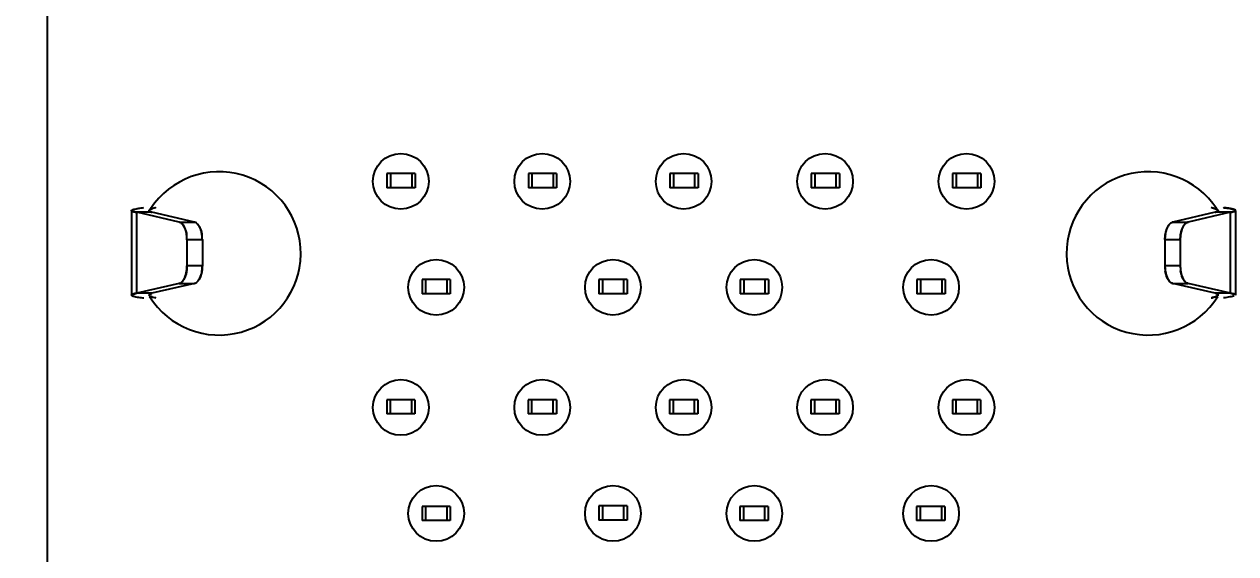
# Model space of a CAD drawing. Header units: millimetres. Extents: x 15 to 418, y 12 to 300.
# Drawn here: x 310.46 to 327.59, y 131.8 to 139.3 of the extents above; entities that cross this region are included whole.
import ezdxf

# ---------------------------------------------------------------- set-up
doc = ezdxf.new("R2010")
doc.units = ezdxf.units.MM
doc.header["$LTSCALE"] = 23.1
doc.layers.get('0').update_dxf_attribs({"linetype": 'CONTINUOUS'})
doc.styles.get("Standard").update_dxf_attribs({"font": 'txt', "width": 0.8})
doc.dimstyles.new('DIMSTYLE_1', dxfattribs={"dimtxt": 4, "dimasz": 4, "dimexe": 0.5, "dimexo": 0.0625, "dimgap": 1, "dimtad": 0, "dimtih": 1, "dimtoh": 1, "dimdsep": 46, "dimtxsty": 'Standard', "dimblk": '_FILLED', "dimblk1": '_FILLED', "dimblk2": '_FILLED', "dimcen": 0.09, "dimadec": 0, "dimazin": 0, "dimtp": 0.01, "dimtm": 0.01, "dimtfac": 1, "dimtofl": 0, "dimtmove": 0, "dimatfit": 3, "dimldrblk": '_FILLED', "dimfxl": 0, "dimtolj": 1, "dimarcsym": 0})

# ---------------------------------------------------------------- blocks, each defined once
blk = doc.blocks.new('_FILLED')
at = {"color": 0, "linetype": 'ByBlock'}
blk.add_solid([(0, 0), (-1, 0.25), (-1, -0.25)], dxfattribs=at)
blk = doc.blocks.new('*D12')
at = {"color": 2, "linetype": 'Continuous', "transparency": 16777216}
for p, q in [((321.223, 154.522), (299.278, 154.522)), ((299.778, 154.522), (299.778, 138.947)), ((299.778, 123.372), (299.778, 138.947)), ((313.723, 123.372), (299.278, 123.372))]:
    blk.add_line(p, q, dxfattribs=at)
at = {"color": 2, "linetype": 'Continuous', "transparency": 16777216, "xscale": 4, "yscale": 4, "zscale": 4}
for p, rotation in [((299.778, 154.522), 90), ((299.778, 123.372), 270)]:
    blk.add_blockref('_FILLED', p, dxfattribs=dict(at, rotation=rotation))

msp = doc.modelspace()

# ---------------------------------------------------------------- linework, layer by layer
at = {"color": 7, "linetype": 'Continuous'}
for p, q in [((310.786, 126.372), (310.786, 205.372)), ((315.986, 137.181), (315.586, 137.181)), ((315.586, 137.181), (315.586, 136.981)), ((315.636, 137.181), (315.636, 136.981)), ((315.936, 137.181), (315.936, 136.981)), ((315.986, 137.181), (315.986, 136.981)), ((317.986, 137.181), (317.586, 137.181)), ((317.586, 137.181), (317.586, 136.981)), ((317.636, 137.181), (317.636, 136.981)), ((317.936, 137.181), (317.936, 136.981)), ((317.986, 137.181), (317.986, 136.981)), ((319.986, 137.181), (319.586, 137.181)), ((319.586, 137.181), (319.586, 136.981)), ((319.636, 137.181), (319.636, 136.981)), ((319.936, 137.181), (319.936, 136.981)), ((319.986, 137.181), (319.986, 136.981)), ((321.986, 137.181), (321.586, 137.181)), ((321.586, 137.181), (321.586, 136.981)), ((321.636, 137.181), (321.636, 136.981)), ((321.936, 137.181), (321.936, 136.981)), ((321.986, 137.181), (321.986, 136.981)), ((323.986, 137.181), (323.586, 137.181)), ((323.586, 137.181), (323.586, 136.981)), ((323.636, 137.181), (323.636, 136.981)), ((323.936, 137.181), (323.936, 136.981)), ((323.986, 137.181), (323.986, 136.981)), ((315.986, 136.981), (315.586, 136.981)), ((317.986, 136.981), (317.586, 136.981)), ((319.986, 136.981), (319.586, 136.981)), ((321.986, 136.981), (321.586, 136.981)), ((323.986, 136.981), (323.586, 136.981)), ((311.973, 136.66), (311.973, 135.462)), ((312.648, 136.495), (312.047, 136.634)), ((312.263, 136.634), (312.047, 136.634)), ((312.047, 135.488), (312.047, 136.634)), ((312.241, 136.677), (312.234, 136.673)), ((312.234, 136.673), (312.241, 136.677)), ((312.248, 136.68), (312.241, 136.677)), ((312.241, 136.677), (312.248, 136.68)), ((312.864, 136.495), (312.263, 136.634)), ((327.3, 136.634), (326.699, 136.495)), ((327.516, 136.634), (326.916, 136.495)), ((327.516, 136.634), (327.3, 136.634)), ((327.334, 136.67), (327.337, 136.667)), ((327.42, 136.699), (327.415, 136.7)), ((327.415, 136.7), (327.42, 136.699)), ((327.516, 135.488), (327.516, 136.634)), ((312.648, 136.495), (312.864, 136.495)), ((326.699, 136.495), (326.916, 136.495)), ((312.758, 136.247), (312.975, 136.247)), ((312.758, 136.247), (312.758, 135.875)), ((312.975, 136.247), (312.975, 135.875)), ((326.589, 136.247), (326.805, 136.247)), ((326.589, 136.247), (326.589, 135.875)), ((326.805, 136.247), (326.805, 135.875)), ((312.975, 135.875), (312.758, 135.875)), ((326.805, 135.875), (326.589, 135.875)), ((312.648, 135.627), (312.047, 135.488)), ((312.864, 135.627), (312.263, 135.488)), ((312.648, 135.627), (312.864, 135.627)), ((316.482, 135.681), (316.082, 135.681)), ((316.082, 135.681), (316.082, 135.481)), ((316.132, 135.681), (316.132, 135.481)), ((316.432, 135.681), (316.432, 135.481)), ((316.482, 135.681), (316.482, 135.481)), ((318.982, 135.681), (318.582, 135.681)), ((318.582, 135.681), (318.582, 135.481)), ((318.632, 135.681), (318.632, 135.481)), ((318.932, 135.681), (318.932, 135.481)), ((318.982, 135.681), (318.982, 135.481)), ((320.982, 135.681), (320.582, 135.681)), ((320.582, 135.681), (320.582, 135.481)), ((320.632, 135.681), (320.632, 135.481)), ((320.932, 135.681), (320.932, 135.481)), ((320.982, 135.681), (320.982, 135.481)), ((323.482, 135.681), (323.082, 135.681)), ((323.082, 135.681), (323.082, 135.481)), ((323.132, 135.681), (323.132, 135.481)), ((323.432, 135.681), (323.432, 135.481)), ((323.482, 135.681), (323.482, 135.481)), ((326.699, 135.627), (326.916, 135.627)), ((327.3, 135.488), (326.699, 135.627)), ((327.516, 135.488), (326.916, 135.627)), ((312.263, 135.488), (312.047, 135.488)), ((312.243, 135.444), (312.237, 135.447)), ((316.482, 135.481), (316.082, 135.481)), ((318.982, 135.481), (318.582, 135.481)), ((320.982, 135.481), (320.582, 135.481)), ((323.482, 135.481), (323.082, 135.481)), ((327.516, 135.488), (327.3, 135.488)), ((315.982, 133.981), (315.582, 133.981)), ((315.582, 133.981), (315.582, 133.781)), ((315.632, 133.981), (315.632, 133.781)), ((315.932, 133.981), (315.932, 133.781)), ((315.982, 133.981), (315.982, 133.781)), ((317.982, 133.981), (317.582, 133.981)), ((317.582, 133.981), (317.582, 133.781)), ((317.632, 133.981), (317.632, 133.781)), ((317.932, 133.981), (317.932, 133.781)), ((317.982, 133.981), (317.982, 133.781)), ((319.982, 133.981), (319.582, 133.981)), ((319.582, 133.981), (319.582, 133.781)), ((319.632, 133.981), (319.632, 133.781)), ((319.932, 133.981), (319.932, 133.781)), ((319.982, 133.981), (319.982, 133.781)), ((321.982, 133.981), (321.582, 133.981)), ((321.582, 133.981), (321.582, 133.781)), ((321.632, 133.981), (321.632, 133.781)), ((321.932, 133.981), (321.932, 133.781)), ((321.982, 133.981), (321.982, 133.781)), ((323.982, 133.981), (323.582, 133.981)), ((323.582, 133.981), (323.582, 133.781)), ((323.632, 133.981), (323.632, 133.781)), ((323.932, 133.981), (323.932, 133.781)), ((323.982, 133.981), (323.982, 133.781)), ((315.982, 133.781), (315.582, 133.781)), ((317.982, 133.781), (317.582, 133.781)), ((319.982, 133.781), (319.582, 133.781)), ((321.982, 133.781), (321.582, 133.781)), ((323.982, 133.781), (323.582, 133.781)), ((316.482, 132.472), (316.082, 132.472)), ((316.082, 132.472), (316.082, 132.272)), ((316.132, 132.472), (316.132, 132.272)), ((316.432, 132.472), (316.432, 132.272)), ((316.482, 132.472), (316.482, 132.272)), ((318.982, 132.477), (318.582, 132.477)), ((318.582, 132.477), (318.582, 132.277)), ((318.632, 132.477), (318.632, 132.277)), ((318.932, 132.477), (318.932, 132.277)), ((318.982, 132.477), (318.982, 132.277)), ((320.977, 132.472), (320.577, 132.472)), ((320.577, 132.472), (320.577, 132.272)), ((320.627, 132.472), (320.627, 132.272)), ((320.927, 132.472), (320.927, 132.272)), ((320.977, 132.472), (320.977, 132.272)), ((323.477, 132.472), (323.077, 132.472)), ((323.077, 132.472), (323.077, 132.272)), ((323.127, 132.472), (323.127, 132.272)), ((323.427, 132.472), (323.427, 132.272)), ((323.477, 132.472), (323.477, 132.272)), ((318.982, 132.277), (318.582, 132.277)), ((316.482, 132.272), (316.082, 132.272)), ((320.977, 132.272), (320.577, 132.272)), ((323.477, 132.272), (323.077, 132.272))]:
    msp.add_line(p, q, dxfattribs=at)
at = {"color": 6, "linetype": 'Continuous'}
msp.add_line((327.59, 135.462), (327.59, 136.66), dxfattribs=at)
at = {"color": 7, "linetype": 'Continuous'}
for centre in [(315.782, 137.072), (317.782, 137.072), (319.782, 137.072), (321.782, 137.072), (323.782, 137.072), (316.282, 135.572), (318.782, 135.572), (320.782, 135.572), (323.282, 135.572), (315.782, 133.872), (317.782, 133.872), (319.782, 133.872), (321.782, 133.872), (323.782, 133.872), (316.282, 132.372), (318.782, 132.372), (320.782, 132.372), (323.282, 132.372)]:
    msp.add_circle(centre, 0.394, dxfattribs=at)
for centre, radius, start, end in [((313.212, 136.052), 1.156, 211.8402, 146.8693), ((326.352, 136.052), 1.156, 33.0347, 328.227), ((327.022, 135.706), 1.019, 76.8029, 77.3927), ((327.028, 135.734), 0.99, 76.7777, 77.384), ((327.213, 136.899), 0.279, 288.1122, 289.0892), ((327.216, 136.892), 0.271, 288.1262, 289.1308), ((327.362, 137.499), 0.879, 280.1278, 280.4246), ((327.367, 137.468), 0.847, 280.1296, 280.4372), ((327.524, 136.535), 0.145, 71.1257, 72.2929), ((327.586, 136.66), 0.00439, 0.0537, 4.8458), ((312.76, 136.337), 0.198, 30.866, 33.4361), ((327.02, 136.337), 0.198, 146.5639, 149.134), ((312.405, 136.275), 0.35, 16.4125, 18.1704), ((312.274, 136.247), 0.484, 359.9284, 8.3964), ((312.491, 136.247), 0.484, 359.9236, 8.3989), ((327.073, 136.247), 0.484, 171.6036, 180.0716), ((326.941, 136.275), 0.35, 161.8296, 163.5875), ((327.289, 136.247), 0.484, 171.6011, 180.0764), ((312.274, 135.875), 0.484, 351.6011, 0.0764), ((312.491, 135.875), 0.484, 351.6036, 0.0716), ((327.072, 135.875), 0.484, 179.9236, 188.3989), ((327.289, 135.875), 0.484, 179.9284, 188.3964), ((312.622, 135.847), 0.35, 341.8296, 343.5875), ((327.158, 135.847), 0.35, 196.4125, 198.1704), ((312.544, 135.785), 0.198, 326.5639, 329.134), ((326.803, 135.785), 0.198, 210.866, 213.4361), ((312.269, 135.507), 0.0677, 238.8703, 241.416), ((312.269, 135.506), 0.0671, 238.8241, 241.3444), ((327.014, 136.454), 1.058, 282.6132, 282.9367), ((327.02, 136.424), 1.027, 282.6216, 282.9547), ((327.219, 135.24), 0.261, 70.0744, 71.9201), ((327.221, 135.247), 0.254, 70.0103, 71.9064), ((327.358, 134.6), 0.902, 79.7465, 79.8703), ((327.364, 134.632), 0.87, 79.7403, 79.8687)]:
    msp.add_arc(centre, radius, start, end, dxfattribs=at)
for points, knots in [([(311.973, 136.66), (311.973, 136.662), (311.981, 136.669), (311.988, 136.671), (311.994, 136.673)], [0, 0, 0, 0, 0.334356, 1, 1, 1, 1]), ([(311.981, 136.651), (311.98, 136.652), (311.977, 136.654), (311.973, 136.657), (311.973, 136.66)], [0, 0, 0, 0, 0.347351, 1, 1, 1, 1]), ([(311.973, 136.66), (311.973, 136.659), (311.974, 136.655), (311.979, 136.653), (311.982, 136.651)], [0, 0, 0, 0, 0.178771, 1, 1, 1, 1]), ([(312.006, 136.642), (312.004, 136.643), (311.995, 136.645), (311.987, 136.648), (311.981, 136.651)], [0, 0, 0, 0, 0.304557, 1, 1, 1, 1]), ([(311.982, 136.651), (311.983, 136.65), (311.991, 136.647), (312, 136.644), (312.006, 136.642)], [0, 0, 0, 0, 0.195834, 1, 1, 1, 1]), ([(311.994, 136.673), (312.002, 136.676), (312.022, 136.681), (312.043, 136.685), (312.054, 136.687)], [0, 0, 0, 0, 0.425364, 1, 1, 1, 1]), ([(312.047, 136.634), (312.043, 136.635), (312.029, 136.637), (312.016, 136.64), (312.006, 136.642)], [0, 0, 0, 0, 0.283826, 1, 1, 1, 1]), ([(312.006, 136.642), (312.009, 136.642), (312.023, 136.638), (312.036, 136.636), (312.047, 136.634)], [0, 0, 0, 0, 0.216387, 1, 1, 1, 1]), ([(312.054, 136.687), (312.061, 136.688), (312.092, 136.693), (312.124, 136.697), (312.148, 136.7)], [0, 0, 0, 0, 0.219084, 1, 1, 1, 1]), ([(312.223, 136.66), (312.223, 136.659), (312.224, 136.656), (312.226, 136.653), (312.228, 136.651)], [0, 0, 0, 0, 0.218773, 1, 1, 1, 1]), ([(312.228, 136.651), (312.227, 136.652), (312.225, 136.654), (312.223, 136.657), (312.223, 136.66)], [0, 0, 0, 0, 0.29684, 1, 1, 1, 1]), ([(312.234, 136.673), (312.233, 136.672), (312.229, 136.67), (312.226, 136.667), (312.224, 136.664)], [0, 0, 0, 0, 0.302668, 1, 1, 1, 1]), ([(312.224, 136.664), (312.225, 136.665), (312.227, 136.669), (312.231, 136.671), (312.234, 136.673)], [0, 0, 0, 0, 0.202793, 1, 1, 1, 1]), ([(312.228, 136.651), (312.229, 136.65), (312.233, 136.647), (312.237, 136.644), (312.241, 136.642)], [0, 0, 0, 0, 0.207634, 1, 1, 1, 1]), ([(312.241, 136.642), (312.24, 136.643), (312.235, 136.646), (312.23, 136.648), (312.228, 136.651)], [0, 0, 0, 0, 0.294381, 1, 1, 1, 1]), ([(312.241, 136.642), (312.243, 136.642), (312.25, 136.638), (312.257, 136.636), (312.263, 136.634)], [0, 0, 0, 0, 0.219343, 1, 1, 1, 1]), ([(312.263, 136.634), (312.261, 136.635), (312.254, 136.637), (312.246, 136.64), (312.241, 136.642)], [0, 0, 0, 0, 0.280238, 1, 1, 1, 1]), ([(312.267, 136.687), (312.265, 136.686), (312.259, 136.684), (312.252, 136.682), (312.248, 136.68)], [0, 0, 0, 0, 0.272572, 1, 1, 1, 1]), ([(312.248, 136.68), (312.249, 136.68), (312.256, 136.683), (312.262, 136.685), (312.267, 136.687)], [0, 0, 0, 0, 0.227288, 1, 1, 1, 1]), ([(312.319, 136.7), (312.314, 136.699), (312.296, 136.695), (312.279, 136.69), (312.267, 136.687)], [0, 0, 0, 0, 0.278782, 1, 1, 1, 1]), ([(312.267, 136.687), (312.271, 136.688), (312.288, 136.693), (312.305, 136.697), (312.319, 136.7)], [0, 0, 0, 0, 0.220583, 1, 1, 1, 1]), ([(327.305, 136.683), (327.302, 136.685), (327.285, 136.69), (327.268, 136.694), (327.255, 136.698)], [0, 0, 0, 0, 0.215944, 1, 1, 1, 1]), ([(327.255, 136.698), (327.267, 136.695), (327.288, 136.689), (327.309, 136.682), (327.318, 136.679)], [0, 0, 0, 0, 0.567056, 1, 1, 1, 1]), ([(327.34, 136.66), (327.34, 136.655), (327.332, 136.647), (327.319, 136.641), (327.31, 136.637), (327.304, 136.635)], [0, 0, 0, 0, 0.340584, 0.627624, 1, 1, 1, 1]), ([(327.304, 136.635), (327.307, 136.636), (327.317, 136.64), (327.326, 136.644), (327.332, 136.648)], [0, 0, 0, 0, 0.302465, 1, 1, 1, 1]), ([(327.318, 136.679), (327.317, 136.679), (327.313, 136.681), (327.309, 136.682), (327.305, 136.683)], [0, 0, 0, 0, 0.232566, 1, 1, 1, 1]), ([(327.334, 136.67), (327.333, 136.67), (327.328, 136.674), (327.322, 136.677), (327.318, 136.679)], [0, 0, 0, 0, 0.208382, 1, 1, 1, 1]), ([(327.318, 136.679), (327.32, 136.678), (327.325, 136.675), (327.331, 136.672), (327.334, 136.67)], [0, 0, 0, 0, 0.293127, 1, 1, 1, 1]), ([(327.332, 136.648), (327.334, 136.649), (327.337, 136.652), (327.34, 136.657), (327.34, 136.663), (327.338, 136.666), (327.337, 136.667)], [0, 0, 0, 0, 0.312682, 0.550169, 0.757506, 1, 1, 1, 1]), ([(327.337, 136.667), (327.337, 136.666), (327.339, 136.664), (327.34, 136.662), (327.34, 136.66)], [0, 0, 0, 0, 0.286834, 1, 1, 1, 1]), ([(327.509, 136.687), (327.502, 136.688), (327.473, 136.693), (327.443, 136.696), (327.42, 136.699)], [0, 0, 0, 0, 0.220653, 1, 1, 1, 1]), ([(327.42, 136.699), (327.45, 136.696), (327.491, 136.69), (327.541, 136.681), (327.56, 136.676), (327.568, 136.673)], [0, 0, 0, 0, 0.604386, 0.830173, 1, 1, 1, 1]), ([(327.568, 136.674), (327.564, 136.675), (327.545, 136.68), (327.525, 136.684), (327.509, 136.687)], [0, 0, 0, 0, 0.195444, 1, 1, 1, 1]), ([(327.521, 136.635), (327.531, 136.637), (327.548, 136.64), (327.568, 136.645), (327.58, 136.65), (327.586, 136.653), (327.59, 136.657), (327.59, 136.66)], [0, 0, 0, 0, 0.404905, 0.705097, 0.814959, 0.898768, 1, 1, 1, 1]), ([(327.572, 136.647), (327.569, 136.646), (327.552, 136.641), (327.535, 136.637), (327.521, 136.635)], [0, 0, 0, 0, 0.194881, 1, 1, 1, 1]), ([(327.59, 136.66), (327.59, 136.663), (327.583, 136.668), (327.576, 136.671), (327.571, 136.673)], [0, 0, 0, 0, 0.345274, 1, 1, 1, 1]), ([(327.59, 136.66), (327.59, 136.657), (327.586, 136.653), (327.579, 136.65), (327.575, 136.648), (327.572, 136.647)], [0, 0, 0, 0, 0.338493, 0.623833, 1, 1, 1, 1]), ([(312.648, 136.495), (312.651, 136.494), (312.663, 136.49), (312.675, 136.483), (312.682, 136.476)], [0, 0, 0, 0, 0.235053, 1, 1, 1, 1]), ([(312.682, 136.476), (312.68, 136.479), (312.669, 136.487), (312.657, 136.493), (312.648, 136.495)], [0, 0, 0, 0, 0.268877, 1, 1, 1, 1]), ([(312.682, 136.476), (312.685, 136.474), (312.697, 136.463), (312.707, 136.449), (312.713, 136.438)], [0, 0, 0, 0, 0.230656, 1, 1, 1, 1]), ([(312.713, 136.438), (312.711, 136.442), (312.702, 136.456), (312.691, 136.469), (312.682, 136.476)], [0, 0, 0, 0, 0.270473, 1, 1, 1, 1]), ([(312.713, 136.438), (312.716, 136.434), (312.725, 136.417), (312.733, 136.398), (312.738, 136.384)], [0, 0, 0, 0, 0.234634, 1, 1, 1, 1]), ([(312.738, 136.384), (312.736, 136.389), (312.729, 136.408), (312.721, 136.426), (312.713, 136.438)], [0, 0, 0, 0, 0.265127, 1, 1, 1, 1]), ([(312.899, 136.476), (312.896, 136.479), (312.886, 136.487), (312.873, 136.493), (312.864, 136.495)], [0, 0, 0, 0, 0.268858, 1, 1, 1, 1]), ([(312.864, 136.495), (312.867, 136.494), (312.88, 136.49), (312.891, 136.483), (312.899, 136.476)], [0, 0, 0, 0, 0.235037, 1, 1, 1, 1]), ([(312.925, 136.446), (312.923, 136.449), (312.915, 136.46), (312.906, 136.47), (312.899, 136.476)], [0, 0, 0, 0, 0.267215, 1, 1, 1, 1]), ([(312.899, 136.476), (312.901, 136.474), (312.911, 136.465), (312.919, 136.455), (312.925, 136.446)], [0, 0, 0, 0, 0.233687, 1, 1, 1, 1]), ([(312.954, 136.384), (312.953, 136.389), (312.946, 136.408), (312.937, 136.426), (312.93, 136.438)], [0, 0, 0, 0, 0.265135, 1, 1, 1, 1]), ([(312.93, 136.438), (312.932, 136.434), (312.942, 136.417), (312.949, 136.398), (312.954, 136.384)], [0, 0, 0, 0, 0.234615, 1, 1, 1, 1]), ([(326.633, 136.438), (326.631, 136.434), (326.621, 136.417), (326.614, 136.398), (326.609, 136.384)], [0, 0, 0, 0, 0.234634, 1, 1, 1, 1]), ([(326.609, 136.384), (326.611, 136.389), (326.617, 136.408), (326.626, 136.426), (326.633, 136.438)], [0, 0, 0, 0, 0.265127, 1, 1, 1, 1]), ([(326.664, 136.476), (326.662, 136.474), (326.65, 136.463), (326.64, 136.449), (326.633, 136.438)], [0, 0, 0, 0, 0.230656, 1, 1, 1, 1]), ([(326.633, 136.438), (326.636, 136.442), (326.645, 136.456), (326.655, 136.469), (326.664, 136.476)], [0, 0, 0, 0, 0.270473, 1, 1, 1, 1]), ([(326.699, 136.495), (326.696, 136.494), (326.684, 136.49), (326.672, 136.483), (326.664, 136.476)], [0, 0, 0, 0, 0.235053, 1, 1, 1, 1]), ([(326.664, 136.476), (326.667, 136.479), (326.678, 136.487), (326.69, 136.493), (326.699, 136.495)], [0, 0, 0, 0, 0.268877, 1, 1, 1, 1]), ([(326.826, 136.384), (326.827, 136.389), (326.834, 136.408), (326.842, 136.426), (326.85, 136.438)], [0, 0, 0, 0, 0.265135, 1, 1, 1, 1]), ([(326.85, 136.438), (326.848, 136.434), (326.838, 136.417), (326.83, 136.398), (326.826, 136.384)], [0, 0, 0, 0, 0.234615, 1, 1, 1, 1]), ([(326.855, 136.446), (326.857, 136.449), (326.864, 136.46), (326.873, 136.47), (326.881, 136.476)], [0, 0, 0, 0, 0.267215, 1, 1, 1, 1]), ([(326.881, 136.476), (326.879, 136.474), (326.869, 136.465), (326.86, 136.455), (326.855, 136.446)], [0, 0, 0, 0, 0.233687, 1, 1, 1, 1]), ([(326.881, 136.476), (326.884, 136.479), (326.894, 136.487), (326.906, 136.493), (326.916, 136.495)], [0, 0, 0, 0, 0.268858, 1, 1, 1, 1]), ([(326.916, 136.495), (326.913, 136.494), (326.9, 136.49), (326.889, 136.483), (326.881, 136.476)], [0, 0, 0, 0, 0.235037, 1, 1, 1, 1]), ([(312.741, 136.374), (312.742, 136.369), (312.747, 136.351), (312.751, 136.332), (312.753, 136.318)], [0, 0, 0, 0, 0.24257, 1, 1, 1, 1]), ([(312.753, 136.318), (312.752, 136.323), (312.749, 136.341), (312.745, 136.36), (312.741, 136.374)], [0, 0, 0, 0, 0.257015, 1, 1, 1, 1]), ([(312.758, 136.247), (312.758, 136.253), (312.758, 136.276), (312.756, 136.3), (312.753, 136.318)], [0, 0, 0, 0, 0.251993, 1, 1, 1, 1]), ([(312.97, 136.318), (312.969, 136.324), (312.965, 136.346), (312.959, 136.368), (312.954, 136.384)], [0, 0, 0, 0, 0.258836, 1, 1, 1, 1]), ([(312.954, 136.384), (312.956, 136.379), (312.962, 136.357), (312.967, 136.335), (312.97, 136.318)], [0, 0, 0, 0, 0.240546, 1, 1, 1, 1]), ([(312.975, 136.247), (312.975, 136.253), (312.974, 136.276), (312.972, 136.3), (312.97, 136.318)], [0, 0, 0, 0, 0.25201, 1, 1, 1, 1]), ([(326.589, 136.247), (326.589, 136.253), (326.589, 136.276), (326.591, 136.3), (326.594, 136.318)], [0, 0, 0, 0, 0.251993, 1, 1, 1, 1]), ([(326.606, 136.374), (326.605, 136.369), (326.6, 136.351), (326.596, 136.332), (326.594, 136.318)], [0, 0, 0, 0, 0.24257, 1, 1, 1, 1]), ([(326.594, 136.318), (326.594, 136.323), (326.598, 136.341), (326.602, 136.36), (326.606, 136.374)], [0, 0, 0, 0, 0.257015, 1, 1, 1, 1]), ([(326.805, 136.247), (326.805, 136.253), (326.806, 136.276), (326.808, 136.3), (326.81, 136.318)], [0, 0, 0, 0, 0.25201, 1, 1, 1, 1]), ([(326.81, 136.318), (326.811, 136.324), (326.815, 136.346), (326.82, 136.368), (326.826, 136.384)], [0, 0, 0, 0, 0.258836, 1, 1, 1, 1]), ([(326.826, 136.384), (326.824, 136.379), (326.817, 136.357), (326.813, 136.335), (326.81, 136.318)], [0, 0, 0, 0, 0.240546, 1, 1, 1, 1]), ([(312.758, 135.875), (312.758, 135.869), (312.758, 135.845), (312.756, 135.822), (312.753, 135.804)], [0, 0, 0, 0, 0.25201, 1, 1, 1, 1]), ([(312.975, 135.875), (312.975, 135.869), (312.974, 135.846), (312.972, 135.822), (312.97, 135.804)], [0, 0, 0, 0, 0.251993, 1, 1, 1, 1]), ([(326.589, 135.875), (326.589, 135.869), (326.589, 135.845), (326.591, 135.822), (326.594, 135.804)], [0, 0, 0, 0, 0.25201, 1, 1, 1, 1]), ([(326.805, 135.875), (326.805, 135.869), (326.806, 135.846), (326.808, 135.822), (326.81, 135.804)], [0, 0, 0, 0, 0.251993, 1, 1, 1, 1]), ([(312.738, 135.738), (312.736, 135.733), (312.729, 135.714), (312.721, 135.696), (312.713, 135.684)], [0, 0, 0, 0, 0.265135, 1, 1, 1, 1]), ([(312.713, 135.684), (312.716, 135.688), (312.725, 135.705), (312.733, 135.724), (312.738, 135.738)], [0, 0, 0, 0, 0.234615, 1, 1, 1, 1]), ([(312.753, 135.804), (312.752, 135.798), (312.748, 135.776), (312.743, 135.754), (312.738, 135.738)], [0, 0, 0, 0, 0.258836, 1, 1, 1, 1]), ([(312.738, 135.738), (312.739, 135.743), (312.746, 135.765), (312.75, 135.787), (312.753, 135.804)], [0, 0, 0, 0, 0.240546, 1, 1, 1, 1]), ([(312.93, 135.684), (312.932, 135.688), (312.942, 135.705), (312.949, 135.724), (312.954, 135.738)], [0, 0, 0, 0, 0.234634, 1, 1, 1, 1]), ([(312.954, 135.738), (312.953, 135.733), (312.946, 135.714), (312.937, 135.696), (312.93, 135.684)], [0, 0, 0, 0, 0.265127, 1, 1, 1, 1]), ([(312.957, 135.748), (312.959, 135.753), (312.964, 135.771), (312.967, 135.79), (312.97, 135.804)], [0, 0, 0, 0, 0.24257, 1, 1, 1, 1]), ([(312.97, 135.804), (312.969, 135.799), (312.966, 135.78), (312.961, 135.762), (312.957, 135.748)], [0, 0, 0, 0, 0.257015, 1, 1, 1, 1]), ([(326.594, 135.804), (326.595, 135.798), (326.598, 135.776), (326.604, 135.754), (326.609, 135.738)], [0, 0, 0, 0, 0.258836, 1, 1, 1, 1]), ([(326.609, 135.738), (326.607, 135.743), (326.601, 135.765), (326.596, 135.787), (326.594, 135.804)], [0, 0, 0, 0, 0.240546, 1, 1, 1, 1]), ([(326.609, 135.738), (326.611, 135.733), (326.617, 135.714), (326.626, 135.696), (326.633, 135.684)], [0, 0, 0, 0, 0.265135, 1, 1, 1, 1]), ([(326.633, 135.684), (326.631, 135.688), (326.621, 135.705), (326.614, 135.724), (326.609, 135.738)], [0, 0, 0, 0, 0.234615, 1, 1, 1, 1]), ([(326.822, 135.748), (326.821, 135.753), (326.816, 135.771), (326.812, 135.79), (326.81, 135.804)], [0, 0, 0, 0, 0.24257, 1, 1, 1, 1]), ([(326.81, 135.804), (326.811, 135.799), (326.814, 135.78), (326.818, 135.762), (326.822, 135.748)], [0, 0, 0, 0, 0.257015, 1, 1, 1, 1]), ([(326.85, 135.684), (326.848, 135.688), (326.838, 135.705), (326.83, 135.724), (326.826, 135.738)], [0, 0, 0, 0, 0.234634, 1, 1, 1, 1]), ([(326.826, 135.738), (326.827, 135.733), (326.834, 135.714), (326.842, 135.696), (326.85, 135.684)], [0, 0, 0, 0, 0.265127, 1, 1, 1, 1]), ([(312.682, 135.645), (312.68, 135.643), (312.669, 135.635), (312.657, 135.629), (312.648, 135.627)], [0, 0, 0, 0, 0.268858, 1, 1, 1, 1]), ([(312.648, 135.627), (312.651, 135.628), (312.663, 135.632), (312.675, 135.639), (312.682, 135.645)], [0, 0, 0, 0, 0.235037, 1, 1, 1, 1]), ([(312.709, 135.676), (312.707, 135.673), (312.699, 135.662), (312.69, 135.652), (312.682, 135.645)], [0, 0, 0, 0, 0.267215, 1, 1, 1, 1]), ([(312.682, 135.645), (312.685, 135.648), (312.695, 135.657), (312.703, 135.667), (312.709, 135.676)], [0, 0, 0, 0, 0.233687, 1, 1, 1, 1]), ([(312.864, 135.627), (312.867, 135.628), (312.88, 135.632), (312.891, 135.639), (312.899, 135.646)], [0, 0, 0, 0, 0.235053, 1, 1, 1, 1]), ([(312.899, 135.646), (312.896, 135.643), (312.886, 135.635), (312.873, 135.629), (312.864, 135.627)], [0, 0, 0, 0, 0.268877, 1, 1, 1, 1]), ([(312.899, 135.646), (312.902, 135.648), (312.914, 135.659), (312.923, 135.673), (312.93, 135.684)], [0, 0, 0, 0, 0.230656, 1, 1, 1, 1]), ([(312.93, 135.684), (312.928, 135.68), (312.919, 135.666), (312.908, 135.653), (312.899, 135.646)], [0, 0, 0, 0, 0.270473, 1, 1, 1, 1]), ([(326.638, 135.676), (326.64, 135.673), (326.648, 135.662), (326.657, 135.652), (326.664, 135.645)], [0, 0, 0, 0, 0.267215, 1, 1, 1, 1]), ([(326.664, 135.645), (326.662, 135.648), (326.652, 135.657), (326.644, 135.667), (326.638, 135.676)], [0, 0, 0, 0, 0.233687, 1, 1, 1, 1]), ([(326.664, 135.645), (326.667, 135.643), (326.678, 135.635), (326.69, 135.629), (326.699, 135.627)], [0, 0, 0, 0, 0.268858, 1, 1, 1, 1]), ([(326.699, 135.627), (326.696, 135.628), (326.684, 135.632), (326.672, 135.639), (326.664, 135.645)], [0, 0, 0, 0, 0.235037, 1, 1, 1, 1]), ([(326.881, 135.646), (326.878, 135.648), (326.866, 135.659), (326.856, 135.673), (326.85, 135.684)], [0, 0, 0, 0, 0.230656, 1, 1, 1, 1]), ([(326.85, 135.684), (326.852, 135.68), (326.861, 135.666), (326.872, 135.653), (326.881, 135.646)], [0, 0, 0, 0, 0.270473, 1, 1, 1, 1]), ([(326.916, 135.627), (326.913, 135.628), (326.9, 135.632), (326.889, 135.639), (326.881, 135.646)], [0, 0, 0, 0, 0.235053, 1, 1, 1, 1]), ([(326.881, 135.646), (326.884, 135.643), (326.894, 135.635), (326.906, 135.629), (326.916, 135.627)], [0, 0, 0, 0, 0.268877, 1, 1, 1, 1]), ([(311.973, 135.462), (311.973, 135.463), (311.974, 135.467), (311.978, 135.469), (311.981, 135.471)], [0, 0, 0, 0, 0.178662, 1, 1, 1, 1]), ([(311.982, 135.471), (311.98, 135.47), (311.977, 135.468), (311.973, 135.465), (311.973, 135.462)], [0, 0, 0, 0, 0.346886, 1, 1, 1, 1]), ([(311.973, 135.462), (311.973, 135.46), (311.981, 135.453), (311.988, 135.451), (311.994, 135.449)], [0, 0, 0, 0, 0.336105, 1, 1, 1, 1]), ([(311.981, 135.471), (311.983, 135.472), (311.991, 135.475), (312, 135.478), (312.006, 135.479)], [0, 0, 0, 0, 0.195979, 1, 1, 1, 1]), ([(312.006, 135.479), (312.004, 135.479), (311.995, 135.476), (311.987, 135.474), (311.982, 135.471)], [0, 0, 0, 0, 0.304811, 1, 1, 1, 1]), ([(311.994, 135.449), (312.002, 135.446), (312.022, 135.441), (312.042, 135.437), (312.053, 135.435)], [0, 0, 0, 0, 0.424986, 1, 1, 1, 1]), ([(312.006, 135.479), (312.009, 135.48), (312.023, 135.484), (312.036, 135.486), (312.047, 135.488)], [0, 0, 0, 0, 0.216036, 1, 1, 1, 1]), ([(312.047, 135.488), (312.043, 135.487), (312.029, 135.485), (312.016, 135.482), (312.006, 135.479)], [0, 0, 0, 0, 0.28319, 1, 1, 1, 1]), ([(312.053, 135.435), (312.06, 135.434), (312.092, 135.429), (312.123, 135.425), (312.148, 135.422)], [0, 0, 0, 0, 0.218954, 1, 1, 1, 1]), ([(312.228, 135.471), (312.227, 135.47), (312.225, 135.468), (312.223, 135.465), (312.223, 135.462)], [0, 0, 0, 0, 0.297144, 1, 1, 1, 1]), ([(312.223, 135.462), (312.223, 135.463), (312.224, 135.466), (312.226, 135.469), (312.228, 135.471)], [0, 0, 0, 0, 0.218918, 1, 1, 1, 1]), ([(312.234, 135.449), (312.233, 135.45), (312.229, 135.452), (312.226, 135.455), (312.224, 135.458)], [0, 0, 0, 0, 0.303055, 1, 1, 1, 1]), ([(312.224, 135.458), (312.225, 135.457), (312.228, 135.453), (312.231, 135.451), (312.234, 135.449)], [0, 0, 0, 0, 0.202905, 1, 1, 1, 1]), ([(312.241, 135.479), (312.24, 135.479), (312.235, 135.476), (312.23, 135.474), (312.228, 135.471)], [0, 0, 0, 0, 0.294109, 1, 1, 1, 1]), ([(312.228, 135.471), (312.229, 135.472), (312.233, 135.475), (312.237, 135.478), (312.241, 135.479)], [0, 0, 0, 0, 0.207478, 1, 1, 1, 1]), ([(312.263, 135.488), (312.261, 135.487), (312.254, 135.485), (312.246, 135.482), (312.241, 135.479)], [0, 0, 0, 0, 0.280786, 1, 1, 1, 1]), ([(312.241, 135.479), (312.243, 135.48), (312.25, 135.483), (312.257, 135.486), (312.263, 135.488)], [0, 0, 0, 0, 0.219625, 1, 1, 1, 1]), ([(312.267, 135.435), (312.265, 135.436), (312.257, 135.439), (312.249, 135.442), (312.243, 135.444)], [0, 0, 0, 0, 0.279813, 1, 1, 1, 1]), ([(312.319, 135.422), (312.314, 135.423), (312.297, 135.427), (312.279, 135.432), (312.267, 135.435)], [0, 0, 0, 0, 0.278244, 1, 1, 1, 1]), ([(312.267, 135.435), (312.271, 135.434), (312.288, 135.429), (312.305, 135.425), (312.319, 135.422)], [0, 0, 0, 0, 0.220284, 1, 1, 1, 1]), ([(327.306, 135.439), (327.302, 135.437), (327.284, 135.431), (327.265, 135.427), (327.251, 135.423)], [0, 0, 0, 0, 0.2137, 1, 1, 1, 1]), ([(327.251, 135.423), (327.256, 135.425), (327.274, 135.429), (327.293, 135.434), (327.305, 135.438)], [0, 0, 0, 0, 0.284844, 1, 1, 1, 1]), ([(327.305, 135.438), (327.308, 135.439), (327.316, 135.442), (327.324, 135.446), (327.329, 135.449)], [0, 0, 0, 0, 0.292742, 1, 1, 1, 1]), ([(327.329, 135.449), (327.328, 135.448), (327.32, 135.444), (327.312, 135.441), (327.306, 135.439)], [0, 0, 0, 0, 0.207572, 1, 1, 1, 1]), ([(327.335, 135.472), (327.331, 135.474), (327.323, 135.48), (327.313, 135.483), (327.308, 135.485)], [0, 0, 0, 0, 0.42051, 1, 1, 1, 1]), ([(327.308, 135.485), (327.313, 135.484), (327.321, 135.48), (327.333, 135.474), (327.34, 135.467), (327.34, 135.462)], [0, 0, 0, 0, 0.369093, 0.654492, 1, 1, 1, 1]), ([(327.337, 135.455), (327.336, 135.455), (327.334, 135.452), (327.331, 135.45), (327.329, 135.449)], [0, 0, 0, 0, 0.218118, 1, 1, 1, 1]), ([(327.337, 135.455), (327.338, 135.457), (327.341, 135.461), (327.339, 135.466), (327.338, 135.468)], [0, 0, 0, 0, 0.517668, 1, 1, 1, 1]), ([(327.34, 135.462), (327.34, 135.462), (327.34, 135.459), (327.338, 135.457), (327.337, 135.455)], [0, 0, 0, 0, 0.226194, 1, 1, 1, 1]), ([(327.568, 135.448), (327.56, 135.446), (327.54, 135.441), (327.489, 135.431), (327.446, 135.426), (327.415, 135.422)], [0, 0, 0, 0, 0.168827, 0.394397, 1, 1, 1, 1]), ([(327.59, 135.462), (327.59, 135.465), (327.586, 135.469), (327.579, 135.472), (327.567, 135.477), (327.547, 135.482), (327.529, 135.486), (327.518, 135.488)], [0, 0, 0, 0, 0.100336, 0.184052, 0.293989, 0.594598, 1, 1, 1, 1]), ([(327.518, 135.488), (327.529, 135.486), (327.547, 135.482), (327.565, 135.477), (327.572, 135.475)], [0, 0, 0, 0, 0.575989, 1, 1, 1, 1])]:
    msp.add_open_spline(points, degree=3, knots=knots, dxfattribs=at)
for points in [[(312.224, 136.664), (312.224, 136.663), (312.223, 136.661), (312.223, 136.66)], [(312.223, 136.66), (312.223, 136.661), (312.224, 136.663), (312.224, 136.664)], [(312.224, 135.458), (312.224, 135.459), (312.223, 135.461), (312.223, 135.462)], [(312.223, 135.462), (312.223, 135.461), (312.224, 135.459), (312.224, 135.458)], [(327.338, 135.468), (327.337, 135.469), (327.336, 135.471), (327.335, 135.472)]]:
    msp.add_open_spline(points, degree=3, dxfattribs=at)

# ---------------------------------------------------------------- dimensions: what is measured, and where the dimension line sits
at = {"color": 2, "linetype": 'Continuous'}
dim = msp.add_linear_dim(base=(299.778, 123.372), p1=(321.286, 154.522), p2=(313.786, 123.372), angle=270, dimstyle='DIMSTYLE_1', override={"dimtad": 1, "dimtih": 0, "dimtoh": 0}, dxfattribs=at)
dim.commit()
dim.dimension.update_dxf_attribs({"geometry": '*D12', "text_midpoint": (299.778, 130.947), "dimtype": 160})

doc.saveas('drawing.dxf')
